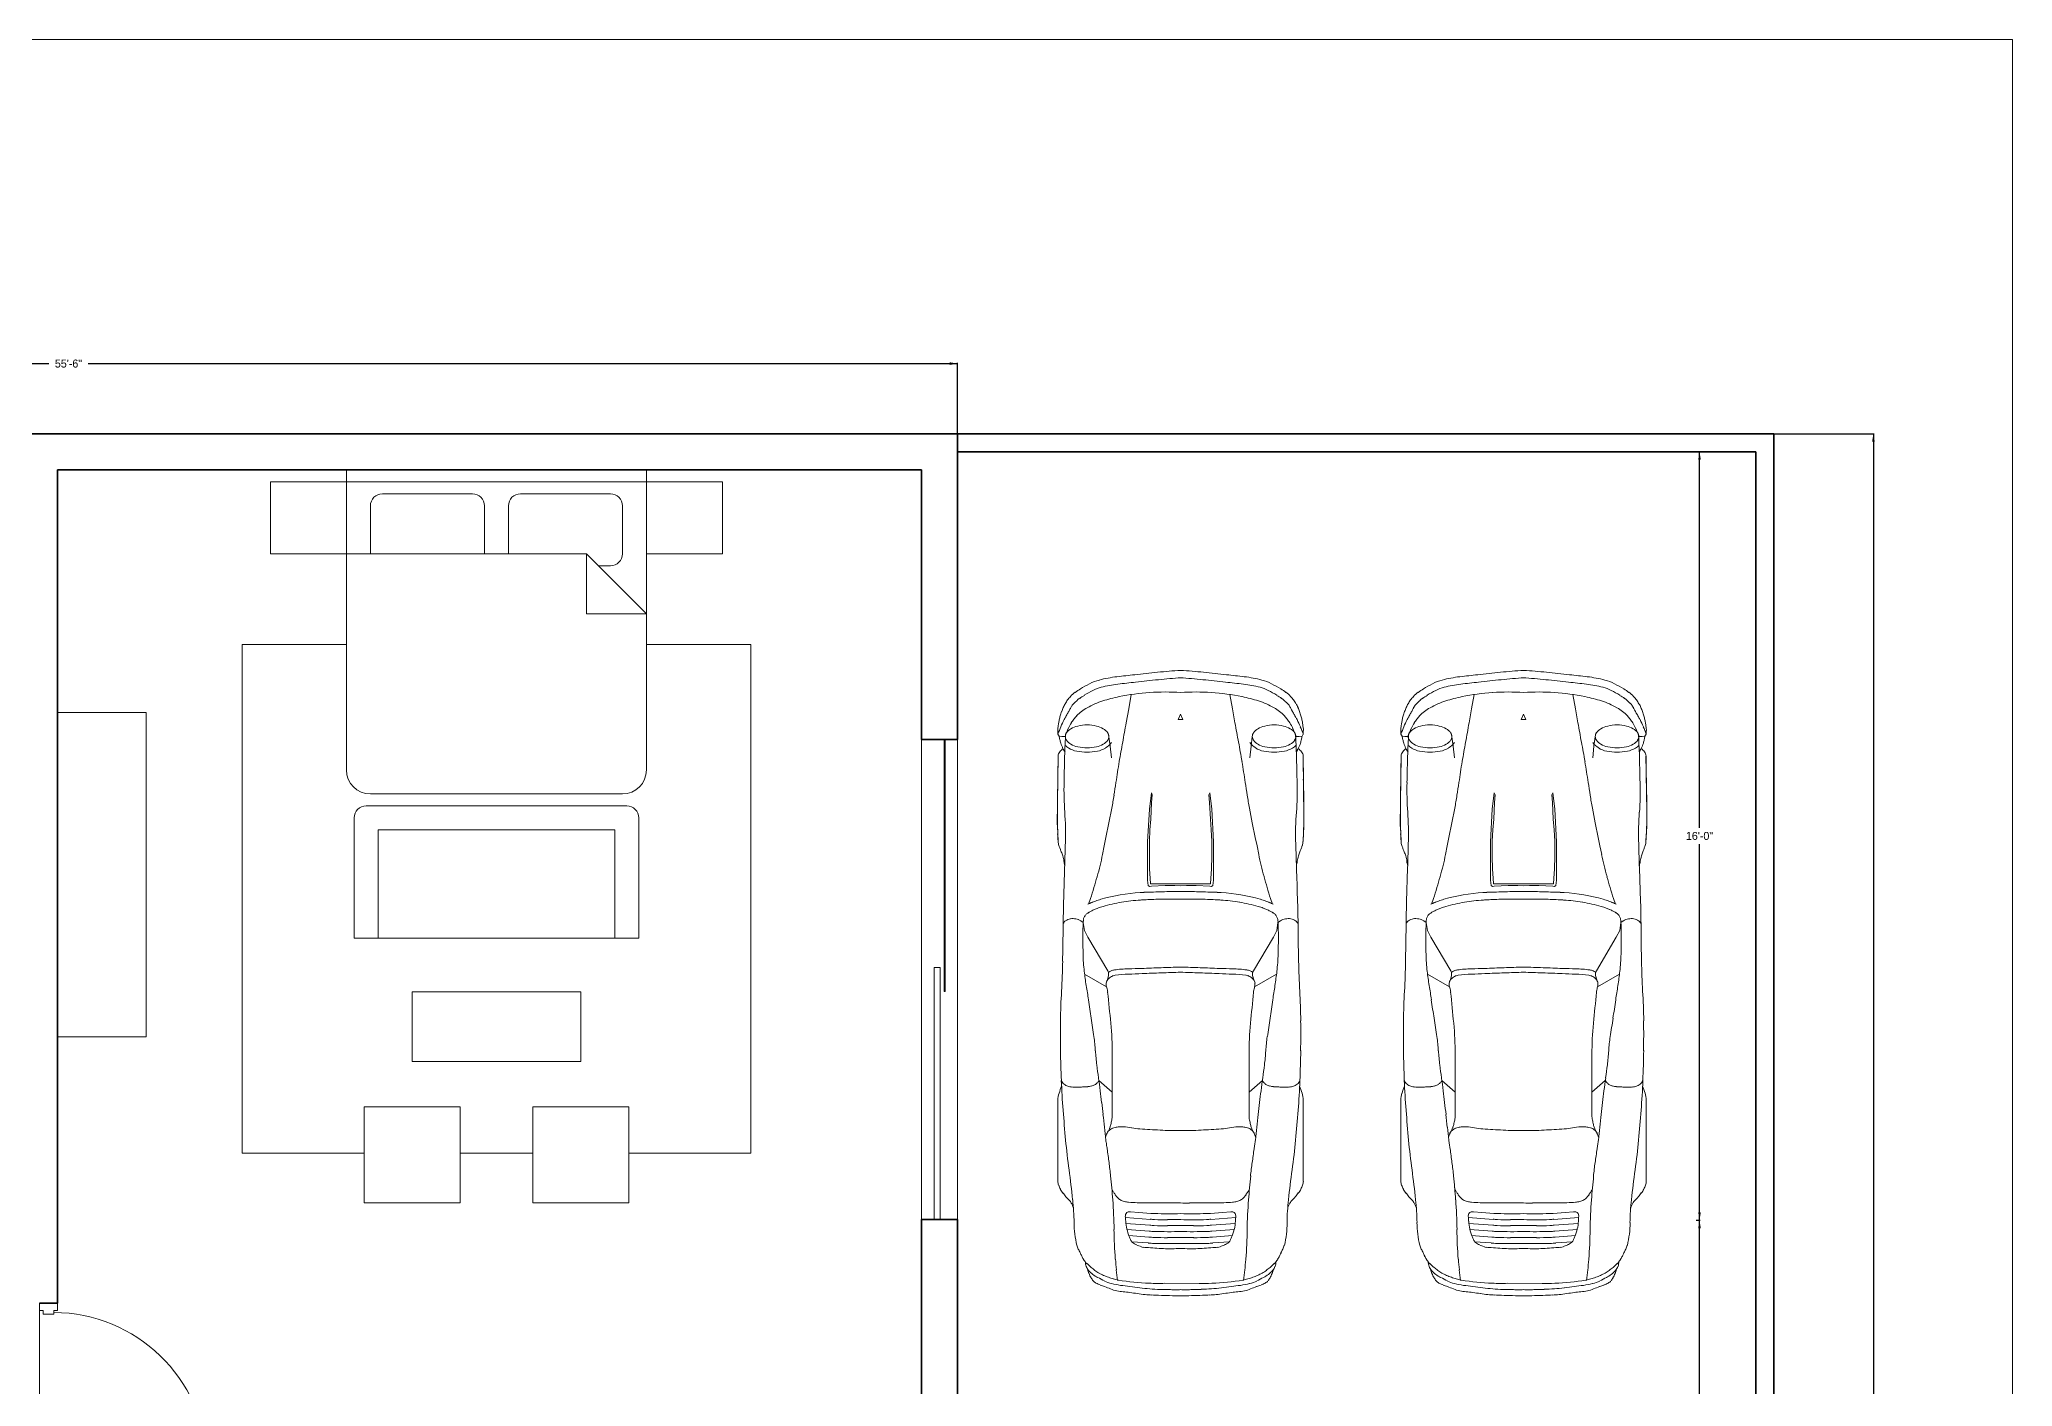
# Model space of a CAD drawing. Header units: inches. Extents: x -315739 to 560314, y 0 to 7836.
# Drawn here: x 316333.1 to 316826.3, y 6177 to 6513.6 of the extents above; entities that cross this region are included whole.
import ezdxf

# ---------------------------------------------------------------- set-up
doc = ezdxf.new("R2010")
doc.units = ezdxf.units.IN
doc.header["$LTSCALE"] = 5
doc.header["$MEASUREMENT"] = 0
doc.layers.get('0').update_dxf_attribs({"linetype": 'CONTINUOUS', "lineweight": 0})
for name, color, linetype, lineweight in [('CAR', 7, 'CONTINUOUS', 9), ('DI02', 5, 'CONTINUOUS', 5), ('DIM INTER', 7, 'CONTINUOUS', 5), ('DOOR', 7, 'CONTINUOUS', 9), ('FORMAT', 7, 'CONTINUOUS', 9), ('FUR', 32, 'CONTINUOUS', 18), ('furniture', 44, 'CONTINUOUS', 5), ('WALL', 7, 'CONTINUOUS', 35), ('WINDOW', 1, 'CONTINUOUS', 20)]:
    doc.layers.add(name, color=color, linetype=linetype, lineweight=lineweight)
doc.dimstyles.get("Standard").update_dxf_attribs({"dimtxt": 2, "dimasz": 2, "dimexe": 0.18, "dimexo": 0.0625, "dimgap": 1, "dimtad": 0, "dimtih": 1, "dimtoh": 1, "dimdec": 1, "dimzin": 0, "dimdsep": 46, "dimlunit": 4, "dimcen": 0.09, "dimclrd": 5, "dimclre": 5, "dimclrt": 5, "dimadec": 0, "dimazin": 0, "dimtfac": 1, "dimtdec": 4, "dimtofl": 0, "dimtmove": 0, "dimatfit": 3, "dimfxl": 0.25, "dimtolj": 1, "dimtzin": 0, "dimarcsym": 0})

# ---------------------------------------------------------------- blocks, each defined once
blk = doc.blocks.new('*D3')
at = {"layer": 'DIM INTER', "color": 5, "linetype": 'ByBlock', "lineweight": -2}
for p, q in [((316766.69, 6415.11), (316791.71, 6415.11)), ((316791.53, 6415.11), (316791.53, 6161.86)), ((316791.53, 6157.86), (316791.53, 5905.11)), ((316766.69, 5905.11), (316791.71, 5905.11))]:
    blk.add_line(p, q, dxfattribs=at)
for points in [[(316791.53, 6415.11), (316791.86, 6413.11), (316791.19, 6413.11)], [(316791.53, 5905.11), (316791.19, 5907.11), (316791.86, 5907.11)]]:
    blk.add_solid(points, dxfattribs=at)
at = {"layer": 'DIM INTER', "color": 5, "linetype": 'CONTINUOUS', "lineweight": -2, "insert": (316791.53, 6159.86), "char_height": 2, "width": 8.1111, "attachment_point": 5}
blk.add_mtext('42\'-6"', dxfattribs=at)
blk = doc.blocks.new('A$C04F40293')
at = {"layer": 'DOOR', "color": 0, "lineweight": 9}
for p, q in [((39.33, 3.58), (39.33, 41.92)), ((39.33, 41.92), (40.02, 41.92)), ((40.02, 3.58), (40.02, 41.92)), ((0, 0), (42, 0))]:
    blk.add_line(p, q, dxfattribs=at)
at = {"layer": 'DOOR', "color": 0}
for p, q in [((1.85, 4.5), (0, 4.5)), ((0, 0), (0, 4.5)), ((1.85, 3.58), (1.85, 4.5)), ((2.77, 3.58), (1.85, 3.58)), ((1.85, 0), (1.85, 0.92)), ((1.85, 0.92), (2.77, 0.92)), ((2.77, 0.92), (2.77, 3.58)), ((39.23, 0.92), (39.23, 3.58)), ((39.23, 3.58), (40.15, 3.58)), ((40.15, 0.92), (39.23, 0.92)), ((40.15, 3.58), (40.15, 4.5)), ((40.15, 4.5), (42, 4.5)), ((40.15, 0), (40.15, 0.92)), ((42, 4.5), (42, 0)), ((0, 0), (1.85, 0)), ((42, 0), (40.15, 0))]:
    blk.add_line(p, q, dxfattribs=at)
at = {"layer": 'DOOR', "color": 0, "lineweight": 9}
blk.add_arc((40.91, 3.35), 38.6, 92.3483, 179.6623, dxfattribs=at)
blk = doc.blocks.new('*D7')
at = {"layer": 'DI02', "color": 5, "linetype": 'ByBlock', "lineweight": -2}
for p, q in [((315896.63, 6415.18), (315896.63, 6432.81)), ((315896.63, 6432.63), (316335.43, 6432.63)), ((316345.32, 6432.63), (316562.63, 6432.63)), ((316562.63, 6415.18), (316562.63, 6432.81))]:
    blk.add_line(p, q, dxfattribs=at)
for points in [[(315896.63, 6432.63), (315898.63, 6432.96), (315898.63, 6432.3)], [(316562.63, 6432.63), (316560.63, 6432.3), (316560.63, 6432.96)]]:
    blk.add_solid(points, dxfattribs=at)
at = {"layer": 'DI02', "color": 5, "linetype": 'CONTINUOUS', "lineweight": -2, "insert": (316340.38, 6432.63), "char_height": 2, "width": 7.8889, "attachment_point": 5}
blk.add_mtext('55\'-6"', dxfattribs=at)
blk = doc.blocks.new('*D9')
at = {"layer": 'DIM INTER', "color": 5, "linetype": 'ByBlock', "lineweight": -2}
for p, q in [((316747.19, 6218.59), (316748.24, 6218.59)), ((316748.06, 6066.1), (316748.06, 6218.59)), ((316748.06, 5909.61), (316748.06, 6062.1)), ((316747.19, 5909.61), (316748.24, 5909.61))]:
    blk.add_line(p, q, dxfattribs=at)
for points in [[(316748.06, 6218.59), (316748.39, 6216.59), (316747.73, 6216.59)], [(316748.06, 5909.61), (316747.73, 5911.61), (316748.39, 5911.61)]]:
    blk.add_solid(points, dxfattribs=at)
at = {"layer": 'DIM INTER', "color": 5, "linetype": 'CONTINUOUS', "lineweight": -2, "insert": (316748.06, 6064.1), "char_height": 2, "width": 7.8889, "attachment_point": 5}
blk.add_mtext('25\'-9"', dxfattribs=at)
blk = doc.blocks.new('*D10')
at = {"layer": 'DIM INTER', "color": 5, "linetype": 'ByBlock', "lineweight": -2}
for p, q in [((316748.67, 6410.61), (316747.88, 6410.61)), ((316748.06, 6316.6), (316748.06, 6410.61)), ((316748.06, 6218.59), (316748.06, 6312.6)), ((316747.19, 6218.59), (316748.24, 6218.59))]:
    blk.add_line(p, q, dxfattribs=at)
for points in [[(316748.06, 6410.61), (316748.39, 6408.61), (316747.73, 6408.61)], [(316748.06, 6218.59), (316747.73, 6220.59), (316748.39, 6220.59)]]:
    blk.add_solid(points, dxfattribs=at)
at = {"layer": 'DIM INTER', "color": 5, "linetype": 'CONTINUOUS', "lineweight": -2, "insert": (316748.06, 6314.6), "char_height": 2, "width": 7.4444, "attachment_point": 5}
blk.add_mtext('16\'-0"', dxfattribs=at)
blk = doc.blocks.new('A$C10027944')
at = {"layer": 'CAR', "color": 8, "linetype": 'CONTINUOUS'}
for p, q in [((44.5, 171.7), (45.9, 170.8)), ((45.9, 170.8), (46.1, 168.9)), ((46.1, 168.9), (46.1, 166.3)), ((59.8, 171.5), (91.9, 172)), ((91.9, 172), (108.9, 172)), ((108.9, 172), (119.1, 171.5)), ((117.7, 171.5), (119.4, 171.5)), ((300.1, 171.7), (315.3, 171.7)), ((315.3, 171.7), (330.6, 171.7)), ((330.6, 171.7), (343.6, 171.7)), ((343.6, 171.7), (356.6, 171.7)), ((174.8, 155.7), (176.1, 154)), ((181.5, 153.2), (176.1, 154)), ((186.3, 150.8), (181.5, 153.2)), ((212, 153.1), (221, 137.7)), ((106.4, 136.1), (116.7, 138.2)), ((116.7, 138.2), (122.6, 139.4)), ((122.6, 139.4), (128.5, 140.6)), ((159.2, 148.8), (163.2, 150.2)), ((209.7, 136.9), (186.3, 150.8)), ((286.3, 143.1), (294.5, 133.8)), ((26.8, 122.3), (36.6, 124)), ((42.8, 137.5), (45, 136.2)), ((45, 136.2), (46.5, 136.1)), ((46.5, 136.1), (53, 135.2)), ((53, 135.2), (61, 134.4)), ((96.1, 134.1), (106.4, 136.1)), ((210.9, 136.3), (209.7, 136.9)), ((213, 136.3), (210.9, 136.3)), ((216, 137.1), (213, 136.3)), ((281.5, 133.8), (268, 133.8)), ((295.1, 133.8), (281.5, 133.8)), ((302.9, 133.8), (295.1, 133.8)), ((310.7, 133.8), (302.9, 133.8)), ((383.2, 107.2), (381.8, 124.5)), ((387.3, 107.5), (386, 124.2)), ((16.9, 120.5), (26.8, 122.3)), ((377.9, 121), (378, 122.5)), ((378.3, 115.2), (377.9, 121)), ((379, 106.8), (378.3, 115.2)), ((391.4, 107.9), (390.2, 123.5)), ((395.6, 108.2), (394.5, 122.3)), ((399.7, 108.6), (398.8, 120)), ((85.5, 106.4), (96.8, 107.8)), ((85.5, 106.4), (86.9, 105.8)), ((86.9, 105.8), (92.2, 106.2)), ((92.2, 106.2), (103.9, 106.8)), ((96.8, 107.8), (119.8, 109.1)), ((103.9, 106.8), (111.3, 107.4)), ((111.3, 107.4), (119.2, 107.8)), ((119.2, 107.8), (129.7, 107.8)), ((119.8, 109.1), (138.9, 109.1)), ((129.7, 107.8), (138.7, 107.6)), ((138.7, 107.6), (145, 107.2)), ((138.9, 109.1), (146.4, 109.1)), ((145, 107.2), (149, 107)), ((146.4, 109.1), (150.2, 108.6)), ((149, 107), (149, 103.6)), ((149, 103.6), (149, 99.8)), ((149, 99.8), (149, 96.3)), ((150.2, 108.6), (150.8, 107.6)), ((150.6, 106.4), (150.2, 96.8)), ((150.2, 96.8), (150.2, 90.1)), ((150.8, 107.6), (150.6, 106.4)), ((427.9, 99), (427.8, 74.9)), ((30.6, 86), (34.4, 87.7)), ((30.6, 86), (34.4, 84.3)), ((34.4, 87.7), (34.4, 86)), ((34.4, 84.3), (34.4, 86)), ((149, 96.3), (149, 92.7)), ((149, 92.7), (149, 88.7)), ((149, 88.7), (149, 86)), ((149, 83.4), (149, 86)), ((149, 79.3), (149, 83.4)), ((150.2, 90.1), (150.4, 86)), ((150.2, 82), (150.4, 86)), ((149, 75.7), (149, 79.3)), ((149, 72.3), (149, 75.7)), ((149, 68.5), (149, 72.3)), ((150.2, 75.3), (150.2, 82)), ((150.6, 65.6), (150.2, 75.3)), ((85.5, 65.6), (86.9, 66.2)), ((85.5, 65.6), (96.8, 64.2)), ((86.9, 66.2), (92.2, 65.8)), ((92.2, 65.8), (103.9, 65.2)), ((96.8, 64.2), (119.8, 63)), ((103.9, 65.2), (111.3, 64.6)), ((111.3, 64.6), (119.2, 64.2)), ((119.2, 64.2), (129.7, 64.2)), ((119.8, 63), (138.9, 63)), ((129.7, 64.2), (138.7, 64.4)), ((138.7, 64.4), (145, 64.8)), ((138.9, 63), (146.4, 63)), ((145, 64.8), (149, 65)), ((146.4, 63), (150.2, 63.4)), ((149, 65), (149, 68.5)), ((150.2, 63.4), (150.8, 64.4)), ((150.8, 64.4), (150.6, 65.6)), ((378.3, 56.8), (377.9, 51.1)), ((379, 65.2), (378.3, 56.8)), ((383.2, 64.9), (381.8, 47.6)), ((387.3, 64.5), (386, 47.8)), ((391.4, 64.2), (390.2, 48.6)), ((395.6, 63.8), (394.5, 49.8)), ((399.7, 63.5), (398.8, 52)), ((16.9, 51.5), (26.8, 49.8)), ((26.8, 49.8), (36.6, 48)), ((377.9, 51.1), (378, 49.5)), ((42.8, 34.5), (45, 35.8)), ((45, 35.8), (46.5, 35.9)), ((46.5, 35.9), (53, 36.9)), ((53, 36.9), (61, 37.7)), ((96.1, 38), (106.4, 35.9)), ((106.4, 35.9), (116.7, 33.9)), ((116.7, 33.9), (122.6, 32.7)), ((122.6, 32.7), (128.5, 31.5)), ((209.7, 35.2), (186.3, 21.2)), ((210.9, 35.8), (209.7, 35.2)), ((213, 35.8), (210.9, 35.8)), ((212, 19), (221, 34.3)), ((216, 35), (213, 35.8)), ((281.5, 38.3), (268, 38.3)), ((295.1, 38.3), (281.5, 38.3)), ((286.3, 28.9), (294.5, 38.3)), ((302.9, 38.3), (295.1, 38.3)), ((310.7, 38.3), (302.9, 38.3)), ((159.2, 23.2), (163.2, 21.8)), ((174.8, 16.3), (176.1, 18)), ((181.5, 18.9), (176.1, 18)), ((186.3, 21.2), (181.5, 18.9)), ((44.5, 0.3), (45.9, 1.3)), ((45.9, 1.3), (46.1, 3.1)), ((46.1, 3.1), (46.1, 5.7)), ((59.8, 0.5), (91.9, 0.1)), ((91.9, 0.1), (108.9, 0.1)), ((108.9, 0.1), (119.1, 0.5)), ((117.7, 0.5), (119.4, 0.5)), ((300.1, 0.3), (315.3, 0.3)), ((315.3, 0.3), (330.6, 0.3)), ((330.6, 0.3), (343.6, 0.3)), ((343.6, 0.3), (356.6, 0.3))]:
    blk.add_line(p, q, dxfattribs=at)
for centre, radius, start, end in [((41.4, 135), 36.4, 119.8749, 124.8046), ((39.3, 138.7), 32.2, 114.4824, 119.8753), ((43.3, 130), 41.7, 110.3211, 114.4773), ((43.2, 130.3), 41.4, 106.1363, 110.3275), ((58.2, 117.2), 55.4, 118.4795, 120.0035), ((45.7, 121.5), 50.5, 102.6966, 106.1307), ((-154.7, 510.9), 392.2, 298.3953, 298.6108), ((50.6, 134.5), 36.6, 116.3062, 118.6172), ((87.2, 60.5), 119.2, 113.642, 116.3024), ((43.8, 130.1), 41.7, 99.2807, 102.6976), ((43.1, 134.4), 37.3, 95.4655, 99.2847), ((107.2, 14.8), 169, 111.7688, 113.6444), ((43.1, 134), 37.8, 91.6877, 95.4623), ((56.7, 129.9), 38.1, 106.1475, 115.644), ((49.6, 157.5), 10.2, 126.3547, 149.9997), ((43.1, 133.5), 38.2, 87.9579, 91.6877), ((46.1, 162.1), 4.4, 90.0014, 126.3565), ((41.3, 139.7), 31.4, 77.0943, 81.6549), ((71.8, -249.9), 417, 91.3395, 93.5632), ((46.1, 162.1), 4.4, 53.6442, 89.9992), ((40.8, 137.6), 33.6, 72.8364, 77.0969), ((42.7, 157.5), 10.2, 29.9993, 53.6442), ((42.4, 142.6), 28.4, 68.7401, 72.8363), ((42.7, 157.5), 13.3, 29.9992, 44.4497), ((45.9, 151.7), 18.6, 62.4836, 68.7374), ((48.8, 157.2), 12.4, 56.1903, 62.4796), ((71.4, 154.1), 21.9, 131.723, 140.0678), ((48.3, 156.4), 13.4, 50.3672, 56.1966), ((59.8, 167.1), 4.47, 90.0019, 131.7253), ((98.3, -1908.7), 2080.6, 90.6185, 91.0599), ((-201.3, 11433.9), 11270, 271.33916, 271.42144), ((121.8, -2418.2), 2590.3, 90.6619, 91.0164), ((83.5, -46.5), 214, 85.835, 91.4085), ((116.8, -2909), 3081.1, 90.3056, 90.4633), ((114.6, 382.4), 216.1, 265.8614, 271.3809), ((102.3, -180.1), 352.2, 88.9257, 90.3054), ((105.5, -5.8), 177.8, 87.268, 88.9261), ((102.2, -75.5), 247.6, 86.0778, 87.2686), ((119.4, 164.1), 7.39, 78.3688, 90.0034), ((76.7, 1946.5), 1780.6, 271.3884, 272.0581), ((118.1, 158.1), 13.6, 72.0454, 78.361), ((112.4, 140.3), 32.2, 67.9858, 72.0426), ((152.5, 239.6), 74.9, 248.0007, 249.7473), ((103, 105.6), 68, 68.413, 69.7294), ((134.6, 185.3), 17.7, 248.429, 253.4885), ((134.5, 184.9), 17.3, 253.4863, 259.841), ((117.3, 89.4), 79.7, 78.4556, 79.8293), ((180.9, 405.8), 243, 258.6967, 259.0801), ((170, 341.6), 177.9, 258.6218, 259.1453), ((212, -1859.4), 2027.7, 91.4289, 92.017), ((195.8, -1158.1), 1326.3, 90.5847, 91.4835), ((180.9, 161.9), 7.52, 144.4587, 157.9726), ((179.2, 163.1), 5.46, 130.8209, 144.4897), ((179.4, 162.9), 5.71, 117.7775, 130.83), ((171.9, 1319.3), 1151.3, 270.5164, 271.5518), ((184.4, 971.1), 802.9, 271.3316, 272.8171), ((251.5, -306.8), 476.8, 90.8241, 93.3258), ((253.1, -674.8), 844.7, 89.1583, 90.5696), ((254.9, -546), 716, 87.4931, 89.1583), ((284.5, 163.8), 5.72, 55.6929, 72.4698), ((257.1, -496.5), 666.5, 85.7005, 87.4936), ((285.1, 164.7), 4.67, 35.1062, 55.6861), ((280.9, 161.7), 9.84, 18.229, 35.1315), ((320.2, 97.4), 77.7, 108.8714, 112.6459), ((300.1, 156.1), 15.6, 90.0019, 108.8745), ((202.5, -1222.2), 1394.2, 84.8426, 85.6997), ((288.2, -257.1), 425.3, 81.8324, 84.6549), ((356.6, 163.9), 7.84, 68.9682, 90), ((351.8, 151.4), 21.2, 61.2502, 68.9719), ((352.6, 152.9), 19.6, 51.4389, 61.2472), ((727.2, 622.7), 581.3, 231.4315, 231.7613), ((356.6, 152.3), 17.6, 43.2436, 51.7717), ((96.3, 105.6), 97.4, 148.8757, 153.1607), ((54.7, 130.8), 48.7, 143.7385, 148.8753), ((96.3, 105.6), 92.2, 148.877, 153.162), ((36.3, 144.2), 26, 134.1074, 143.7395), ((54.7, 130.8), 43.5, 143.7356, 148.8724), ((31.7, 149), 19.3, 124.8009, 134.1048), ((36.3, 144.2), 20.8, 137.4077, 143.7407), ((34, 148.8), 16.1, 138.8508, 143.7113), ((33.9, 148.9), 15.9, 133.9281, 138.8543), ((35.7, 147), 18.6, 129.7003, 133.9281), ((31.3, 152.3), 11.7, 123.0004, 129.6934), ((33.4, 149), 15.6, 118.5534, 123.0047), ((-27.3, 260.6), 111.5, 298.5617, 299.1844), ((49.4, 138.6), 26.5, 141.4622, 151.4835), ((48.9, 124), 44.9, 117.5108, 119.0561), ((-1.9, 220.8), 64.4, 297.7486, 298.8269), ((58.9, 131), 38.7, 134.6047, 141.4605), ((-4.2, 225.5), 69.6, 298.6277, 299.8412), ((49.1, 141), 24.6, 127.4386, 134.6081), ((52.3, 136.8), 29.9, 121.5312, 127.4344), ((57.5, 128.4), 39.8, 115.6462, 121.5356), ((66.9, 151.3), 28.8, 166.9171, 180), ((55.7, 153.9), 17.3, 150.0002, 166.9173), ((36.6, 153.9), 17.3, 13.0838, 30.0009), ((25.3, 151.3), 28.8, 360, 13.0829), ((36.6, 153.9), 20.4, 13.0836, 30.0007), ((25.3, 151.3), 31.9, 346.9169, 13.0831), ((177.6, 145.2), 9.98, 136.1122, 148.5661), ((173.6, 149), 4.47, 122.1646, 136.1174), ((175.5, 146.1), 7.92, 114.3357, 122.1876), ((175.3, 146.4), 7.56, 105.5575, 114.3009), ((183.1, 161.2), 9.82, 169.0452, 180.1626), ((183.7, 161.2), 10.4, 180.1666, 190.625), ((175.2, 146.8), 7.15, 96.3147, 105.565), ((182.4, 161.3), 9.18, 158.0116, 169.0637), ((183.7, 161.2), 10.5, 190.6055, 200.9678), ((183.5, 161.1), 10.3, 201.0092, 211.5801), ((184.9, -5.3), 159.6, 91.6891, 93.7483), ((185.3, -20.9), 175.2, 89.815, 91.6901), ((183.3, -643.3), 797.6, 88.9441, 89.8148), ((195.8, 34.5), 119.6, 83.1355, 88.944), ((177.8, -114.8), 270, 81.0065, 83.1355), ((385.4, 1196.8), 1057.9, 261.0061, 261.5495), ((277.7, 160.7), 13.2, 5.5991, 18.1958), ((260.5, 154.5), 30.3, 353.2015, 358.8339), ((271.9, 160.1), 19, 357.858, 5.6231), ((468.8, 152.7), 178, 177.8455, 178.6733), ((1308.4, 133.7), 1017.8, 178.6982, 178.866), ((427.3, 738.4), 579.9, 262.2086, 264.2783), ((377.3, 171.8), 10.9, 223.234, 237.0036), ((389.1, 350.8), 190.5, 264.09, 268.9001), ((378.7, 174), 13.5, 237.0076, 246.2838), ((379.3, 175.2), 14.9, 246.2945, 254.7059), ((384, 84.2), 76.3, 76.8679, 88.9009), ((398.8, 147.6), 11.1, 61.9498, 76.8677), ((432, 209.9), 59.5, 241.948, 244.716), ((505.8, 366.2), 232.3, 244.7146, 245.3414), ((401.6, 139.3), 17.3, 56.9329, 65.3531), ((400.7, 137.8), 19.1, 45.2769, 56.9206), ((411.8, 139.9), 12.8, 70.8393, 85.8292), ((412.9, 143), 9.46, 50.5332, 70.8476), ((90.1, 120.8), 86.2, 165.1836, 173.5053), ((40.4, 133.9), 34.8, 153.1612, 165.1841), ((90.1, 120.8), 81, 165.1838, 173.5054), ((40.4, 133.9), 29.6, 153.1604, 165.1833), ((112.4, 110.2), 95.9, 161.6317, 168.7378), ((85.1, 119.2), 67.2, 151.483, 161.6314), ((66.9, 151.3), 28.8, 180.0002, 193.0831), ((55.7, 148.7), 17.3, 193.0827, 209.9998), ((49.6, 145.2), 10.2, 210.0003, 233.6453), ((42.7, 145.2), 10.2, 306.3558, 330.0007), ((42.2, 145.6), 13.9, 305.647, 329.3729), ((36.6, 148.7), 17.3, 329.9991, 346.9162), ((25.3, 151.3), 28.8, 346.9169, 359.9998), ((36.6, 148.7), 20.4, 329.9474, 346.9174), ((90.5, 330.6), 193.8, 281.3097, 286.0079), ((-123.1, 1075.3), 968.6, 286.0081, 286.9477), ((271.9, 108.5), 116.9, 163.5062, 177.1012), ((231.9, 120), 75.3, 160.1827, 163.2462), ((205.8, 129.4), 47.5, 156.6676, 160.1745), ((192.8, 135.1), 33.4, 152.2614, 156.9487), ((271.7, 108.5), 111.5, 163.5152, 166.9197), ((231.9, 120), 70.1, 160.1706, 163.2341), ((206.2, 129.2), 42.8, 156.6718, 160.1787), ((196.3, 133.5), 32, 151.966, 156.6533), ((200.2, 131.4), 36.4, 148.5773, 151.9841), ((218.6, 134.1), 3.88, 92.3386, 113.4172), ((218.8, 128.5), 9.44, 72.9831, 92.3289), ((-11, -1489.7), 1657.7, 81.1918, 81.6404), ((385.8, 1052.2), 914.9, 261.0104, 261.8231), ((273, 273), 127.7, 262.1892, 266.6655), ((254.1, -23.5), 169.4, 82.7419, 86.115), ((230.8, -219.5), 366.8, 81.5966, 83.0086), ((339.1, 513.9), 374.5, 261.6138, 262.9969), ((282.1, 150.6), 8.55, 299.1054, 313.1336), ((283.5, 149.1), 6.52, 313.1085, 331.5315), ((280.7, 150.6), 9.71, 331.5539, 346.5784), ((268.8, 153.4), 21.9, 346.5791, 353.2227), ((462.7, 1545.4), 1413.4, 263.1212, 263.4571), ((583.7, 2503.4), 2379, 263.1915, 263.3911), ((375.4, 706), 569.5, 263.3971, 264.307), ((284.1, -226), 366.9, 83.1472, 84.5596), ((328.3, 128.1), 10.6, 102.9517, 119.797), ((321, 84.1), 54.6, 79.5049, 82.8086), ((343.8, 210.1), 73.4, 259.9297, 262.3896), ((378.6, 115.6), 50.4, 40.8832, 45.2819), ((390.3, 125.7), 34.9, 35.2602, 40.8755), ((413.9, 132.7), 18.7, 67.354, 77.2266), ((391.3, 126.4), 33.8, 29.4616, 35.2715), ((410.3, 139.8), 13.6, 33.5337, 50.5294), ((389.8, 125.5), 35.5, 23.6295, 29.4504), ((413.2, 131.1), 20.4, 58.3263, 67.3634), ((369, 112.4), 63.2, 29.8785, 33.5266), ((367.4, 115.8), 59.9, 20.1857, 23.6374), ((363, 109), 70, 25.5686, 29.8841), ((409.3, 124.8), 27.9, 53.0321, 58.3166), ((422.4, 142.2), 6.06, 28.558, 53.0305), ((400.8, 127.1), 28.2, 14.8266, 25.5694), ((412.6, 136.9), 17.2, 17.8903, 28.5703), ((505.6, 166.9), 80.4, 197.8807, 200.1633), ((523.4, 173.4), 99.4, 200.175, 202.7878), ((-1995.5, 358.2), 2012.9, 353.1493, 353.5052), ((-1995.5, 358.2), 2018.1, 353.1494, 353.5053), ((181.9, 96.3), 166.8, 168.7371, 176.136), ((-2833.9, 16217.4), 16347.4, 280.11344, 280.16157), ((46.1, 140.5), 4.4, 233.6414, 269.9965), ((46.1, 140.5), 4.4, 270.0028, 306.3579), ((8689.6, -48148.8), 49042.3, 100.13034, 100.14638), ((95.6, -54.5), 186.1, 97.6166, 99.8861), ((23.6, 461.9), 335.2, 278.1198, 279.3796), ((214.8, -718.6), 860.7, 98.526, 99.1287), ((59.6, 316.8), 186.3, 278.525, 281.3097), ((272.2, 108.5), 112, 170.3275, 173.732), ((271.7, 108.5), 111.5, 166.9125, 170.317), ((296.3, 120.5), 88, 172.3696, 178.7601), ((217.4, 131.1), 8.38, 155.0583, 172.3325), ((229.3, 125.5), 21.5, 150.0404, 154.9187), ((296.3, 120.5), 84.3, 172.3755, 178.766), ((217.4, 131.1), 4.69, 155.1231, 172.3974), ((228.1, 126.1), 16.6, 150.2058, 155.0841), ((226.3, 127.2), 14.4, 143.5366, 150.2169), ((219.7, 132), 6.22, 128.0523, 143.5359), ((219.3, 132.5), 5.57, 113.4127, 128.0616), ((226.5, 153.6), 16.8, 252.9839, 263.851), ((364.3, 1433.1), 1303.6, 263.8517, 264.8053), ((268, 373.2), 239.4, 264.8049, 269.9998), ((310.7, 149.2), 15.4, 269.9987, 281.8705), ((297.1, 213.9), 81.5, 281.8726, 284.1068), ((309.5, 164.6), 30.7, 284.1088, 288.7209), ((350.6, 126.5), 32, 175.7014, 180.8638), ((345.8, 126.4), 27.2, 180.8691, 193.0682), ((337.5, 127.4), 18.9, 166.955, 175.7035), ((334.2, 128.2), 15.6, 159.5906, 166.9492), ((309.6, 164.4), 30.5, 288.7187, 293.356), ((325.5, 131.5), 6.2, 141.0519, 159.5871), ((327.2, 130.1), 8.45, 119.8027, 141.0652), ((640.2, 2365.9), 2249.5, 262.1776, 262.4201), ((397.3, 539.9), 407.5, 262.4202, 263.7588), ((387.5, 451.2), 318.1, 263.7594, 265.2507), ((470.6, 1450.4), 1320.8, 265.2495, 265.6087), ((355.5, 118.3), 17, 60.2445, 68.302), ((354.1, 115.8), 19.8, 53.3528, 60.2528), ((348, 107.6), 30.1, 48.3969, 53.3403), ((362.7, 124.1), 8.04, 29.8534, 48.4105), ((393.7, 439.5), 307, 265.4784, 269.3659), ((360.7, 122.9), 10.3, 13.1895, 29.8387), ((350.9, 120.6), 20.4, 4.78, 13.1948), ((380.6, 121.8), 2.75, 83.8727, 165.0088), ((385.9, 171), 46.7, 263.8735, 268.2598), ((383.7, 97.9), 26.4, 76.3561, 88.2611), ((388.5, -137.9), 270.4, 85.2149, 89.6282), ((354.1, -531.2), 665.2, 84.4398, 85.084), ((397.7, -82.5), 214.4, 82.4405, 84.4399), ((362.6, 114), 65, 17.0252, 20.1909), ((398.4, 124.9), 27.6, 9.5625, 17.0164), ((264.6, 102.4), 163.3, 1.9073, 9.5617), ((378.4, 121.1), 51.3, 7.5579, 14.8268), ((1486.4, 268.2), 1066.4, 187.5586, 187.9079), ((410.9, 126.2), 22.6, 11.268, 22.777), ((384.8, 121), 49.2, 5.9322, 11.2748), ((602.7, 143.6), 169.9, 185.9287, 187.4768), ((709.4, 33.2), 711.4, 173.149, 174.4462), ((709.4, 33.2), 706.2, 173.149, 174.4461), ((2954.8, -2.8), 2802.2, 177.6607, 177.7652), ((229.2, 108.6), 74.3, 175.5098, 177.6661), ((2954.8, -2.9), 2797, 177.6576, 177.7621), ((229.2, 108.6), 69.1, 175.4559, 177.6721), ((272.2, 108.4), 112, 173.7245, 177.129), ((2323, 24.4), 2116.8, 177.5971, 177.9626), ((-176.3, 130.7), 384.7, 357.3797, 358.7665), ((2320.8, 24.6), 2111, 177.6002, 177.9658), ((-176.3, 130.7), 388.4, 357.3724, 358.7592), ((283.3, 111.9), 36.9, 4.0597, 13.0565), ((-209.2, 76.8), 530.6, 2.5315, 4.0704), ((232.7, 110.7), 139, 359.8385, 4.7847), ((1363.6, 107.4), 991.9, 179.832, 180.5248), ((380, 82.5), 42.2, 68.9119, 76.3552), ((384.8, 95.1), 28.7, 64.1205, 68.9159), ((394.4, 114.8), 6.84, 43.8664, 64.1098), ((395.1, 115.5), 5.9, 26.9743, 43.8772), ((305.2, 69.7), 106.7, 26.0458, 26.9767), ((375.5, 104.1), 28.5, 22.8167, 26.028), ((390.2, 110.3), 12.5, 15.5327, 22.8492), ((388, 109.7), 14.9, 8.5287, 15.4928), ((371.7, 107.2), 31.3, 5.2649, 8.5715), ((-54.9, 54.1), 489.7, 7.0891, 7.9071), ((291.4, 97.1), 140.7, 4.2455, 7.0927), ((1215.4, 224), 787.8, 187.4759, 187.8642), ((270.8, 93.5), 165.8, 6.0165, 7.8613), ((358.7, 102.8), 77.4, 2.4985, 6.0226), ((538.4, 49.9), 539.6, 174.4469, 176.157), ((538.4, 49.9), 534.4, 174.4468, 176.1569), ((173.9, 96.9), 158.8, 176.1365, 183.9095), ((683, 87.9), 528.6, 178.655, 179.3274), ((556.7, 90.9), 402.2, 177.7752, 178.6617), ((683, 87.9), 523.4, 178.6547, 179.3271), ((556.6, 90.8), 397, 177.7712, 178.6577), ((1692.6, 35.4), 1486.4, 177.5233, 178.0426), ((1695.7, 35.2), 1485.9, 177.522, 178.0414), ((71.1, 89.3), 250.1, 359.2619, 2.5278), ((-361.3, 91.6), 733, 0.0495, 0.531), ((337.1, 103), 42.1, 1.5332, 5.1854), ((-2, 94), 381.3, 0.1611, 1.5226), ((337.1, 103), 46.2, 1.5102, 5.1354), ((-2, 94), 385.5, 0.165, 1.5265), ((337.1, 103), 50.4, 1.5312, 5.1328), ((-2, 94), 389.7, 0.1624, 1.5239), ((337.1, 103), 54.6, 1.5137, 5.0944), ((-2, 94), 393.8, 0.1668, 1.5284), ((337.1, 103), 58.7, 1.5172, 5.0794), ((-2, 94), 398, 0.1643, 1.5259), ((337.1, 103), 62.9, 1.5229, 5.0683), ((-2, 94), 402.1, 0.1618, 1.5233), ((218.8, 93.2), 184.8, 1.5079, 5.2393), ((236.4, 93.7), 167.3, 357.3839, 1.5069), ((239.6, 101.5), 188.3, 359.2241, 1.9111), ((273.7, 95.9), 158.4, 1.6291, 4.2387), ((-202, 82.3), 634.3, 0.9783, 1.63), ((-206.3, 78.2), 642.9, 2.0671, 2.4913), ((6.4, 85.8), 430.1, 1.0476, 2.0711), ((538.4, 122.2), 539.6, 183.8429, 185.5531), ((538.4, 122.2), 534.4, 183.8431, 185.5532), ((173.9, 75.2), 158.8, 176.0905, 183.8635), ((507, 89.9), 352.6, 179.325, 180.6305), ((507, 82.1), 352.6, 179.3695, 180.675), ((507, 89.9), 347.3, 179.3274, 179.9849), ((480.3, 89.9), 320.6, 179.9877, 180.7), ((480.3, 82.1), 320.6, 179.3, 180.0123), ((1692.6, 136.7), 1486.4, 181.9574, 182.4767), ((1695.7, 136.8), 1485.9, 181.9586, 182.478), ((71.1, 82.8), 250.1, 357.4722, 0.7381), ((-155.1, 91.8), 526.9, 359.3748, 0.0447), ((-155.2, 80.3), 526.9, 359.9553, 0.6252), ((120.6, 94.4), 258.7, 358.1546, 0.1617), ((120.6, 77.7), 258.7, 359.8383, 1.8454), ((120.6, 94.4), 262.9, 358.1485, 0.1556), ((120.6, 77.7), 262.8, 359.8444, 1.8515), ((120.6, 94.4), 267, 358.1483, 0.1555), ((120.6, 77.7), 267, 359.8445, 1.8517), ((120.6, 94.4), 271.2, 358.1488, 0.1559), ((120.6, 77.7), 271.2, 359.8441, 1.8512), ((120.6, 94.4), 275.3, 358.1493, 0.1564), ((120.6, 77.7), 275.3, 359.8436, 1.8508), ((120.6, 94.4), 279.5, 358.1497, 0.1568), ((120.6, 77.7), 279.5, 359.8432, 1.8503), ((236.4, 78.4), 167.3, 358.4931, 2.6161), ((215.5, 89.4), 216.8, 0.0512, 0.991), ((247.2, 89.5), 185.1, 358.9284, 0.0294), ((247.2, 82.6), 185.1, 359.9706, 1.0716), ((58.3, 86.8), 378.2, 359.8826, 1.0466), ((58.3, 85.3), 378.2, 358.9534, 0.1174), ((709.4, 138.8), 711.4, 185.5538, 186.851), ((709.4, 138.8), 706.2, 185.5539, 186.851), ((683, 84.2), 528.6, 180.6726, 181.345), ((556.7, 81.2), 402.2, 181.3383, 182.2248), ((507, 82.1), 347.3, 180.0151, 180.6726), ((683, 84.2), 523.4, 180.6729, 181.3453), ((556.6, 81.2), 397, 181.3423, 182.2288), ((2323, 147.7), 2116.8, 182.0374, 182.4029), ((2320.8, 147.5), 2111, 182.0342, 182.3998), ((-209.2, 95.2), 530.6, 355.9296, 357.4685), ((-361.3, 80.5), 733, 359.469, 359.9505), ((1363.6, 64.6), 991.9, 179.4752, 180.168), ((-2, 78), 381.3, 358.4774, 359.8389), ((-2, 78.1), 385.5, 358.4735, 359.835), ((-2, 78), 389.7, 358.4761, 359.8376), ((-2, 78.1), 393.8, 358.4716, 359.8332), ((-2, 78.1), 398, 358.4741, 359.8357), ((-2, 78), 402.1, 358.4766, 359.8382), ((218.8, 78.9), 184.8, 354.7607, 358.4921), ((239.6, 70.5), 188.3, 358.0844, 1.3205), ((273.7, 76.2), 158.5, 355.7613, 358.3709), ((-202, 89.7), 634.3, 358.37, 359.0218), ((215.5, 82.7), 216.8, 359.0089, 359.9488), ((-206.3, 93.9), 642.9, 357.5086, 357.9329), ((6.4, 86.2), 430.1, 357.9289, 358.9525), ((181.9, 75.7), 166.8, 183.864, 191.2629), ((2954.9, 174.8), 2802.3, 182.2348, 182.3393), ((229.2, 63.5), 74.3, 182.334, 184.4903), ((271.9, 63.6), 116.9, 182.8988, 196.4938), ((2954.9, 175), 2797.1, 182.2378, 182.3424), ((229.2, 63.5), 69.1, 182.3281, 184.5442), ((272.2, 63.6), 112, 182.871, 186.2755), ((-176.3, 41.4), 384.7, 1.2335, 2.6202), ((-176.3, 41.3), 388.4, 1.2408, 2.6276), ((283.3, 60.2), 36.9, 346.9438, 355.9406), ((232.7, 61.3), 139, 355.2153, 0.1615), ((337.1, 69), 42.1, 354.8146, 358.4668), ((337.1, 69), 46.2, 354.8646, 358.4898), ((337.1, 69), 50.4, 354.8672, 358.4688), ((337.1, 69), 54.6, 354.9057, 358.4864), ((337.1, 69), 58.7, 354.9206, 358.4828), ((337.1, 69), 62.9, 354.9318, 358.4772), ((305.2, 102.3), 106.7, 333.0233, 333.9542), ((375.5, 68), 28.5, 333.9735, 337.1849), ((390.2, 61.8), 12.5, 337.1496, 344.4661), ((388, 62.4), 14.9, 344.5078, 351.4719), ((371.7, 64.9), 31.3, 351.4277, 354.7344), ((264.6, 69.7), 163.3, 350.4383, 358.0927), ((-54.9, 118), 489.7, 352.0929, 352.9109), ((291.4, 74.9), 140.7, 352.9072, 355.7544), ((1215.4, -51.9), 787.8, 172.1358, 172.5241), ((270.8, 78.5), 165.8, 352.1387, 353.9835), ((358.7, 69.3), 77.4, 353.9775, 357.5016), ((-1995.5, -186.1), 2012.9, 6.4948, 6.8507), ((90.1, 51.3), 86.2, 186.4947, 194.8164), ((-1995.5, -186.1), 2018.1, 6.4947, 6.8506), ((90.1, 51.3), 81, 186.4946, 194.8162), ((112.4, 61.9), 95.9, 191.2624, 198.3684), ((-2833.9, -16045.4), 16347.4, 79.83843, 79.88656), ((8689.6, 48320.9), 49042.3, 259.85362, 259.86966), ((95.6, 226.5), 186.1, 260.1155, 262.385), ((23.6, -289.8), 335.2, 80.618, 81.8778), ((272.2, 63.6), 112, 186.268, 189.6725), ((271.7, 63.5), 111.5, 189.683, 193.0875), ((296.3, 51.5), 88, 181.2399, 187.6304), ((296.3, 51.5), 84.3, 181.234, 187.6245), ((345.8, 45.7), 27.2, 166.9316, 179.1307), ((350.6, 45.6), 32, 179.1362, 184.2986), ((337.5, 44.6), 18.9, 184.2965, 193.045), ((348, 64.5), 30.1, 306.6597, 311.6031), ((362.7, 48), 8.04, 311.5909, 330.148), ((360.7, 49.1), 10.3, 330.1598, 346.809), ((350.9, 51.4), 20.4, 346.8055, 355.2203), ((380.6, 50.2), 2.75, 194.9912, 276.1273), ((385.9, 1), 46.7, 91.7402, 96.1265), ((383.7, 74.2), 26.4, 271.7379, 283.6428), ((380, 89.5), 42.2, 283.6459, 291.0892), ((384.8, 76.9), 28.7, 291.0841, 295.8795), ((394.4, 57.2), 6.84, 295.8902, 316.1336), ((395.1, 56.6), 5.9, 316.1228, 333.0257), ((397.7, 254.5), 214.4, 275.5609, 277.5603), ((398.4, 47.1), 27.6, 342.9836, 350.4375), ((378.4, 50.9), 51.3, 345.1734, 352.4423), ((1486.4, -96.1), 1066.4, 172.0921, 172.4414), ((410.9, 45.9), 22.6, 337.223, 348.732), ((384.8, 51.1), 49.2, 348.7252, 354.0678), ((602.7, 28.5), 169.9, 172.5232, 174.0713), ((40.4, 38.2), 34.8, 194.8165, 206.8394), ((40.4, 38.2), 29.6, 194.8167, 206.8396), ((85.1, 52.9), 67.2, 198.3684, 208.5168), ((55.7, 23.3), 17.3, 150.0002, 166.9173), ((49.6, 26.9), 10.2, 126.3547, 149.9997), ((46.1, 31.6), 4.4, 90.0014, 126.3565), ((46.1, 31.6), 4.4, 53.6442, 89.9992), ((42.7, 26.9), 10.2, 29.9993, 53.6442), ((42.2, 26.5), 13.9, 30.6257, 54.3516), ((36.6, 23.3), 17.3, 13.0838, 30.0009), ((36.6, 23.3), 20.4, 13.0826, 30.0526), ((25.3, 20.7), 31.9, 346.9169, 13.0831), ((214.8, 890.7), 860.7, 260.8719, 261.4747), ((59.6, -144.7), 186.3, 78.6903, 81.475), ((90.5, -158.5), 193.8, 73.9924, 78.6907), ((-123.1, -903.3), 968.6, 73.0516, 73.9912), ((231.9, 52.1), 75.3, 196.7538, 199.8173), ((271.7, 63.5), 111.5, 193.0803, 196.4848), ((231.9, 52.1), 70.1, 196.7664, 199.8299), ((206.2, 42.8), 42.8, 199.8205, 203.3274), ((217.4, 41), 8.38, 187.6682, 204.9424), ((229.3, 46.6), 21.5, 205.0813, 209.9596), ((217.4, 41), 4.69, 187.6015, 204.8757), ((228.1, 46), 16.6, 204.9159, 209.7942), ((226.3, 44.9), 14.4, 209.785, 216.4654), ((219.7, 40), 6.22, 216.4641, 231.9477), ((219.3, 39.5), 5.57, 231.9384, 246.5873), ((218.6, 38), 3.88, 246.5828, 267.6614), ((218.8, 43.5), 9.44, 267.6711, 287.0169), ((226.5, 18.5), 16.8, 96.149, 107.0161), ((364.3, -1261), 1303.6, 95.1947, 96.1483), ((268, -201.1), 239.4, 89.9999, 95.1949), ((230.8, 391.6), 366.8, 276.9907, 278.4027), ((339.1, -341.8), 374.5, 97.0044, 98.3875), ((282.1, 21.5), 8.55, 46.8687, 60.8969), ((283.5, 23), 6.52, 28.4685, 46.8915), ((462.7, -1373.4), 1413.4, 96.5421, 96.8781), ((583.7, -2331.3), 2379, 96.6089, 96.8085), ((375.4, -533.9), 569.5, 95.693, 96.6029), ((310.7, 22.9), 15.4, 78.1314, 90.0032), ((297.1, -41.8), 81.5, 75.8932, 78.1274), ((309.5, 7.5), 30.7, 71.2791, 75.8912), ((284.1, 398.1), 366.9, 275.4404, 276.8528), ((334.2, 43.9), 15.6, 193.0517, 200.4103), ((309.6, 7.6), 30.5, 66.644, 71.2813), ((325.5, 40.6), 6.2, 200.4114, 218.9466), ((327.2, 42), 8.45, 218.9334, 240.1958), ((328.3, 43.9), 10.6, 240.2048, 257.0501), ((321, 88), 54.6, 277.1914, 280.4951), ((343.8, -38), 73.4, 97.6104, 100.0703), ((640.2, -2193.8), 2249.5, 97.5799, 97.8224), ((397.3, -367.9), 407.5, 96.2412, 97.5798), ((387.5, -279.1), 318.1, 94.7493, 96.2406), ((470.6, -1278.3), 1320.8, 94.3913, 94.7505), ((355.5, 53.8), 17, 291.6958, 299.7533), ((354.1, 56.3), 19.8, 299.7493, 306.6493), ((393.7, -267.4), 307, 90.6341, 94.5216), ((388.5, 309.9), 270.4, 270.3721, 274.7853), ((354.1, 703.3), 665.2, 274.9152, 275.5594), ((391.3, 45.7), 33.8, 324.7276, 330.5375), ((389.8, 46.5), 35.5, 330.5511, 336.372), ((369, 59.6), 63.2, 326.4742, 330.1223), ((367.4, 56.3), 59.9, 336.3626, 339.8143), ((362.6, 58.1), 65, 339.8085, 342.9743), ((363, 63.1), 70, 330.1154, 334.4308), ((400.8, 45), 28.2, 334.4306, 345.1734), ((412.6, 35.2), 17.2, 331.4289, 342.1089), ((505.6, 5.2), 80.4, 159.8361, 162.1187), ((523.4, -1.4), 99.4, 157.2127, 159.8255), ((96.3, 66.4), 97.4, 206.8385, 211.1235), ((54.7, 41.3), 48.7, 211.1247, 216.2615), ((96.3, 66.4), 92.2, 206.838, 211.123), ((54.7, 41.3), 43.5, 211.1276, 216.2644), ((36.3, 27.8), 20.8, 216.2577, 222.5907), ((49.4, 33.4), 26.5, 208.5165, 218.5378), ((58.9, 41), 38.7, 218.5395, 225.3953), ((66.9, 20.7), 28.8, 166.9169, 179.9998), ((66.9, 20.7), 28.8, 180, 193.0829), ((55.7, 18.1), 17.3, 193.0827, 209.9998), ((36.6, 18.1), 17.3, 329.9991, 346.9162), ((25.3, 20.7), 28.8, 0.0002, 13.0831), ((25.3, 20.7), 28.8, 346.9171, 0), ((205.8, 42.7), 47.5, 199.8255, 203.3324), ((192.8, 36.9), 33.4, 203.0504, 207.7377), ((196.3, 38.6), 32, 203.3457, 208.033), ((200.2, 40.6), 36.4, 208.0172, 211.424), ((177.6, 26.9), 9.98, 211.4339, 223.8878), ((173.6, 23), 4.47, 223.8911, 237.8439), ((175.5, 26), 7.92, 237.8027, 245.6546), ((175.3, 25.6), 7.56, 245.6991, 254.4425), ((175.2, 25.2), 7.15, 254.43, 263.6803), ((183.7, 10.9), 10.5, 159.0331, 169.3954), ((183.5, 10.9), 10.3, 148.4185, 158.9894), ((184.9, 177.4), 159.6, 266.2517, 268.3109), ((185.3, 193), 175.2, 268.3099, 270.185), ((183.3, 815.4), 797.6, 270.1857, 271.0564), ((195.8, 137.5), 119.6, 271.056, 276.8645), ((177.8, 286.8), 270, 276.8645, 278.9935), ((385.4, -1024.7), 1057.9, 98.4505, 98.9939), ((-11, 1661.7), 1657.7, 278.3596, 278.8082), ((385.8, -880.1), 914.9, 98.1769, 98.9896), ((273, -101), 127.7, 93.3345, 97.8108), ((254.1, 195.6), 169.4, 273.885, 277.2581), ((280.7, 21.4), 9.71, 13.4216, 28.4461), ((268.8, 18.6), 21.9, 6.7773, 13.4209), ((260.5, 17.6), 30.3, 1.1663, 6.7987), ((1308.4, 38.4), 1017.8, 181.134, 181.3018), ((468.8, 19.4), 178, 181.3266, 182.1545), ((398.8, 24.4), 11.1, 283.1342, 298.0522), ((431.9, -37.9), 59.5, 115.2785, 118.0464), ((505.8, -194.1), 232.3, 114.6607, 115.2875), ((401.6, 32.7), 17.3, 294.6489, 303.0692), ((400.7, 34.2), 19.1, 303.0782, 314.7219), ((411.8, 32.2), 12.8, 274.1673, 289.1572), ((378.6, 56.5), 50.4, 314.7181, 319.1168), ((412.9, 29.1), 9.46, 289.1539, 309.4683), ((390.3, 46.4), 34.9, 319.1245, 324.7398), ((413.9, 39.3), 18.7, 282.7752, 292.6478), ((410.3, 32.3), 13.6, 309.4696, 326.4653), ((413.2, 40.9), 20.4, 292.635, 301.672), ((409.3, 47.3), 27.9, 301.6834, 306.9679), ((422.4, 29.8), 6.06, 306.971, 331.4435), ((36.3, 27.8), 26, 216.2605, 225.8926), ((31.7, 23), 19.3, 225.8952, 235.1991), ((41.4, 37), 36.4, 235.1954, 240.1251), ((34, 23.3), 16.1, 216.2914, 221.1519), ((33.9, 23.2), 15.9, 221.1427, 226.0689), ((35.7, 25.1), 18.6, 226.0752, 230.3029), ((39.3, 33.4), 32.2, 240.1247, 245.5176), ((31.3, 19.8), 11.7, 230.3066, 236.9996), ((33.4, 23), 15.6, 236.9953, 241.4466), ((-27.3, -88.6), 111.5, 60.8156, 61.4383), ((43.3, 42.1), 41.7, 245.5227, 249.6789), ((48.9, 48), 44.9, 240.9439, 242.4892), ((-1.9, -48.8), 64.4, 61.1731, 62.2514), ((43.2, 41.7), 41.4, 249.6725, 253.8637), ((-4.2, -53.5), 69.6, 60.1588, 61.3723), ((58.2, 54.9), 55.4, 239.9965, 241.5205), ((45.7, 50.5), 50.5, 253.8693, 257.3034), ((49.1, 31), 24.6, 225.3919, 232.5614), ((-154.8, -338.8), 392.2, 61.3857, 61.6011), ((50.6, 37.6), 36.6, 241.3864, 243.6974), ((52.3, 35.2), 29.9, 232.564, 238.4672), ((87.2, 111.6), 119.2, 243.6976, 246.358), ((43.8, 42), 41.7, 257.3, 260.7169), ((57.5, 43.7), 39.8, 238.4656, 244.355), ((43.1, 37.6), 37.3, 260.7176, 264.5368), ((107.2, 157.3), 169, 246.3546, 248.2302), ((43.1, 38.1), 37.8, 264.5377, 268.3123), ((56.7, 42.1), 38.1, 244.356, 253.8525), ((49.6, 14.6), 10.2, 209.9994, 233.6443), ((43.1, 38.5), 38.2, 268.3099, 272.0397), ((46.1, 9.9), 4.4, 233.6456, 270.0006), ((71.8, 421.9), 417, 266.4368, 268.6605), ((41.3, 32.3), 31.4, 278.3474, 282.908), ((46.1, 9.9), 4.4, 269.9987, 306.3538), ((40.8, 34.5), 33.6, 282.9054, 287.1659), ((42.7, 14.6), 10.2, 306.3568, 330.0017), ((42.4, 29.5), 28.4, 287.1609, 291.2572), ((42.7, 14.6), 13.3, 315.5482, 329.9987), ((45.9, 20.4), 18.6, 291.2626, 297.5164), ((36.6, 18.1), 20.4, 329.9997, 346.9168), ((48.8, 14.8), 12.4, 297.5204, 303.8097), ((71.4, 18), 21.9, 219.9335, 228.2783), ((48.3, 15.7), 13.4, 303.8069, 309.6363), ((59.8, 5), 4.47, 228.2747, 269.9981), ((98.3, 2080.8), 2080.6, 268.9401, 269.3815), ((-201.4, -11261.9), 11270, 88.57819, 88.66047), ((121.8, 2590.2), 2590.3, 268.9836, 269.3381), ((83.5, 218.6), 214, 268.5921, 274.1656), ((116.9, 3081.1), 3081.1, 269.536, 269.6937), ((114.6, -210.4), 216.1, 88.6185, 94.138), ((102.3, 352.1), 352.2, 269.6953, 271.075), ((105.5, 177.9), 177.8, 271.0728, 272.7309), ((102.2, 247.5), 247.6, 272.7326, 273.9234), ((119.4, 7.9), 7.39, 270.0006, 281.6351), ((76.7, -1774.5), 1780.6, 87.9425, 88.6122), ((118.1, 14), 13.6, 281.6352, 287.9508), ((112.4, 31.7), 32.2, 287.9574, 292.0142), ((152.5, -67.6), 74.9, 110.2527, 111.9993), ((103, 66.5), 68, 290.2706, 291.587), ((134.6, -13.2), 17.7, 106.5115, 111.571), ((134.5, -12.8), 17.3, 100.159, 106.5137), ((117.3, 82.7), 79.7, 280.1707, 281.5444), ((180.9, -233.8), 243, 100.9199, 101.3033), ((170, -169.5), 177.9, 100.8547, 101.3782), ((212, 2031.4), 2027.7, 267.9827, 268.5708), ((195.8, 1330.2), 1326.3, 268.5168, 269.4156), ((183.7, 10.9), 10.4, 169.375, 179.8334), ((183.1, 10.9), 9.82, 179.8374, 190.9548), ((182.4, 10.8), 9.18, 190.9354, 201.9874), ((180.9, 10.1), 7.52, 202.029, 215.543), ((179.2, 8.9), 5.46, 215.5103, 229.1791), ((179.4, 9.1), 5.71, 229.1662, 242.2187), ((171.9, -1147.3), 1151.3, 88.4479, 89.4834), ((184.4, -799), 802.9, 87.1829, 88.6684), ((251.5, 478.9), 476.8, 266.6742, 269.1759), ((253.1, 846.8), 844.7, 269.4304, 270.8417), ((254.9, 718.1), 716, 270.8414, 272.5066), ((257.1, 668.6), 666.5, 272.5072, 274.3003), ((284.5, 8.2), 5.72, 287.5334, 304.3103), ((285.1, 7.4), 4.67, 304.3139, 324.8938), ((280.9, 10.4), 9.84, 324.8685, 341.771), ((277.7, 11.4), 13.2, 341.8046, 354.4013), ((320.2, 74.7), 77.7, 247.3541, 251.1286), ((271.9, 12), 19, 354.3768, 2.142), ((300.1, 15.9), 15.6, 251.1255, 269.9981), ((202.6, 1394.3), 1394.2, 274.2994, 275.1565), ((288.2, 429.2), 425.3, 275.3457, 278.1681), ((427.3, -566.4), 579.9, 95.7215, 97.7912), ((356.6, 8.2), 7.84, 269.998, 291.0297), ((351.8, 20.7), 21.2, 291.03, 298.7516), ((352.6, 19.2), 19.6, 298.7528, 308.5611), ((727.2, -450.6), 581.3, 128.2387, 128.5685), ((356.6, 19.8), 17.6, 308.2283, 316.7564), ((377.3, 0.3), 10.9, 122.9964, 136.766), ((389.1, -178.8), 190.5, 91.0995, 95.9096), ((378.7, -1.9), 13.5, 113.7138, 122.99), ((379.3, -3.2), 14.9, 105.2967, 113.708), ((384, 87.9), 76.3, 271.0999, 283.1329)]:
    blk.add_arc(centre, radius, start, end, dxfattribs=at)

msp = doc.modelspace()

# ---------------------------------------------------------------- linework, layer by layer
at = {"layer": 'FORMAT'}
msp.add_lwpolyline([(314739.82, 6513.62), (316826.3, 6513.62), (316826.3, 5803.25), (314739.82, 5803.25)], close=True, dxfattribs=at)
at = {"layer": 'FUR'}
for p, q in [((316411.77, 6289.11), (316411.77, 6319.11)), ((316414.77, 6322.11), (316479.93, 6322.11)), ((316482.93, 6289.11), (316482.93, 6319.11)), ((316417.77, 6316.11), (316476.93, 6316.11)), ((316417.77, 6289.11), (316417.77, 6316.11)), ((316476.93, 6289.11), (316476.93, 6316.11)), ((316411.77, 6289.11), (316482.93, 6289.11))]:
    msp.add_line(p, q, dxfattribs=at)
for points in [[(316426.27, 6275.68), (316468.43, 6275.68), (316468.43, 6258.28), (316426.27, 6258.28)], [(316414.27, 6246.92), (316414.27, 6222.92), (316438.27, 6222.92), (316438.27, 6246.92)], [(316480.43, 6246.92), (316480.43, 6222.92), (316456.43, 6222.92), (316456.43, 6246.92)]]:
    msp.add_lwpolyline(points, close=True, dxfattribs=at)
for centre, start, end in [((316414.77, 6319.11), 90, 180), ((316479.93, 6319.11), 0, 90)]:
    msp.add_arc(centre, 3, start, end, dxfattribs=at)
at = {"layer": 'furniture'}
for p, q in [((316409.85, 6403.11), (316390.85, 6403.11)), ((316390.85, 6403.11), (316390.85, 6385.11)), ((316409.85, 6406.11), (316409.85, 6331.11)), ((316484.85, 6406.11), (316409.85, 6406.11)), ((316409.85, 6403.11), (316409.85, 6385.11)), ((316484.85, 6403.11), (316409.85, 6403.11)), ((316484.85, 6406.11), (316484.85, 6331.11)), ((316484.85, 6403.11), (316503.85, 6403.11)), ((316484.85, 6403.11), (316484.85, 6385.11)), ((316503.85, 6403.11), (316503.85, 6385.11)), ((316415.85, 6397.11), (316415.85, 6385.11)), ((316441.35, 6400.11), (316418.85, 6400.11)), ((316444.35, 6397.11), (316444.35, 6385.11)), ((316450.35, 6397.11), (316450.35, 6385.11)), ((316475.85, 6400.11), (316453.35, 6400.11)), ((316478.85, 6397.11), (316478.85, 6385.11)), ((316409.85, 6385.11), (316390.85, 6385.11)), ((316469.85, 6385.11), (316409.85, 6385.11)), ((316469.85, 6385.11), (316484.85, 6370.11)), ((316469.85, 6370.11), (316469.85, 6385.11)), ((316475.85, 6382.11), (316472.85, 6382.11)), ((316484.85, 6385.11), (316503.85, 6385.11)), ((316484.85, 6370.11), (316469.85, 6370.11)), ((316409.85, 6362.46), (316383.79, 6362.46)), ((316383.79, 6362.46), (316383.79, 6235.38)), ((316510.9, 6362.46), (316484.85, 6362.46)), ((316510.9, 6362.46), (316510.9, 6235.38)), ((316478.85, 6325.11), (316415.85, 6325.11)), ((316414.27, 6235.38), (316383.79, 6235.38)), ((316456.43, 6235.38), (316438.27, 6235.38)), ((316510.9, 6235.38), (316480.43, 6235.38))]:
    msp.add_line(p, q, dxfattribs=at)
msp.add_lwpolyline([(316337.63, 6345.42), (316359.81, 6345.42), (316359.81, 6264.42), (316337.63, 6264.42)], close=True, dxfattribs=at)
for centre, radius, start, end in [((316418.85, 6397.11), 3, 90, 180), ((316441.35, 6397.11), 3, 0, 90), ((316453.35, 6397.11), 3, 90, 180), ((316475.85, 6397.11), 3, 0, 90), ((316475.85, 6385.11), 3, 270, 0), ((316415.85, 6331.11), 6, 180, 270), ((316415.85, 6331.11), 6, 180, 270), ((316478.85, 6331.11), 6, 270, 0)]:
    msp.add_arc(centre, radius, start, end, dxfattribs=at)
at = {"layer": 'WALL'}
for p, q in [((315910.13, 6415.11), (316562.63, 6415.11)), ((316766.63, 6415.11), (316548.63, 6415.11)), ((316562.63, 6338.74), (316562.63, 6415.11)), ((316766.63, 6415.11), (316766.63, 5905.11)), ((316762.13, 6410.61), (316562.63, 6410.61)), ((316762.13, 6410.61), (316762.13, 5905.11)), ((316337.63, 6197.86), (316337.63, 6406.11)), ((316553.63, 6406.11), (316337.63, 6406.11)), ((316553.63, 6338.74), (316553.63, 6406.11)), ((316562.63, 6338.74), (316553.63, 6338.74)), ((316562.63, 6338.74), (316553.63, 6338.74)), ((316553.63, 6218.74), (316553.63, 6155.61)), ((316562.63, 6218.74), (316553.63, 6218.74)), ((316562.63, 5990.61), (316562.63, 6218.74)), ((316337.63, 6197.86), (316333.13, 6197.86))]:
    msp.add_line(p, q, dxfattribs=at)
at = {"layer": 'WINDOW', "linetype": 'CONTINUOUS'}
for p, q in [((316553.63, 6338.74), (316553.63, 6218.74)), ((316562.63, 6338.74), (316562.63, 6218.74))]:
    msp.add_line(p, q, dxfattribs=at)
for points in [[(316559.5, 6338.74), (316559.5, 6275.74), (316559.25, 6275.74), (316559.25, 6338.74)], [(316558.25, 6218.74), (316558.25, 6281.74), (316556.75, 6281.74), (316556.75, 6218.74)]]:
    msp.add_lwpolyline(points, close=True, dxfattribs=at)

# ---------------------------------------------------------------- block references
at = {"color": 4, "xscale": 0.3579772159888896, "yscale": 0.3579772159888896, "rotation": 270}
for p in [(316587.56, 6355.99), (316673.28, 6355.99)]:
    msp.add_blockref('A$C10027944', p, dxfattribs=at)
at = {"layer": 'DOOR', "color": 7, "xscale": 1.000011026222332, "yscale": 1.000011026222332, "rotation": 270}
msp.add_blockref('A$C04F40293', (316333.13, 6197.86), dxfattribs=at)

# ---------------------------------------------------------------- dimensions: what is measured, and where the dimension line sits
at = {"layer": 'DI02'}
dim = msp.add_linear_dim(base=(316562.63, 6432.63), p1=(315896.63, 6415.11), p2=(316562.63, 6415.11), dimstyle='Standard', dxfattribs=at)
dim.commit()
dim.dimension.update_dxf_attribs({"geometry": '*D7', "text_midpoint": (316340.38, 6432.63)})
at = {"layer": 'DIM INTER'}
dim = msp.add_linear_dim(base=(316791.53, 5905.11), p1=(316766.63, 6415.11), p2=(316766.63, 5905.11), angle=90, dimstyle='Standard', dxfattribs=at)
dim.commit()
dim.dimension.update_dxf_attribs({"geometry": '*D3', "text_midpoint": (316791.53, 6159.86)})
at = {"layer": 'DIM INTER', "color": 7}
dim = msp.add_linear_dim(base=(316748.06, 6410.61), p1=(316747.13, 6218.59), p2=(316748.73, 6410.61), angle=270, dimstyle='Standard', dxfattribs=at)
dim.commit()
dim.dimension.update_dxf_attribs({"geometry": '*D10', "text_midpoint": (316748.06, 6314.6)})
at = {"layer": 'DIM INTER'}
dim = msp.add_aligned_dim(p1=(316747.13, 5909.61), p2=(316747.13, 6218.59), distance=-0.93, dimstyle='Standard', dxfattribs=at)
dim.commit()
dim.dimension.update_dxf_attribs({"geometry": '*D9', "text_midpoint": (316748.06, 6064.1)})

doc.saveas('drawing.dxf')
